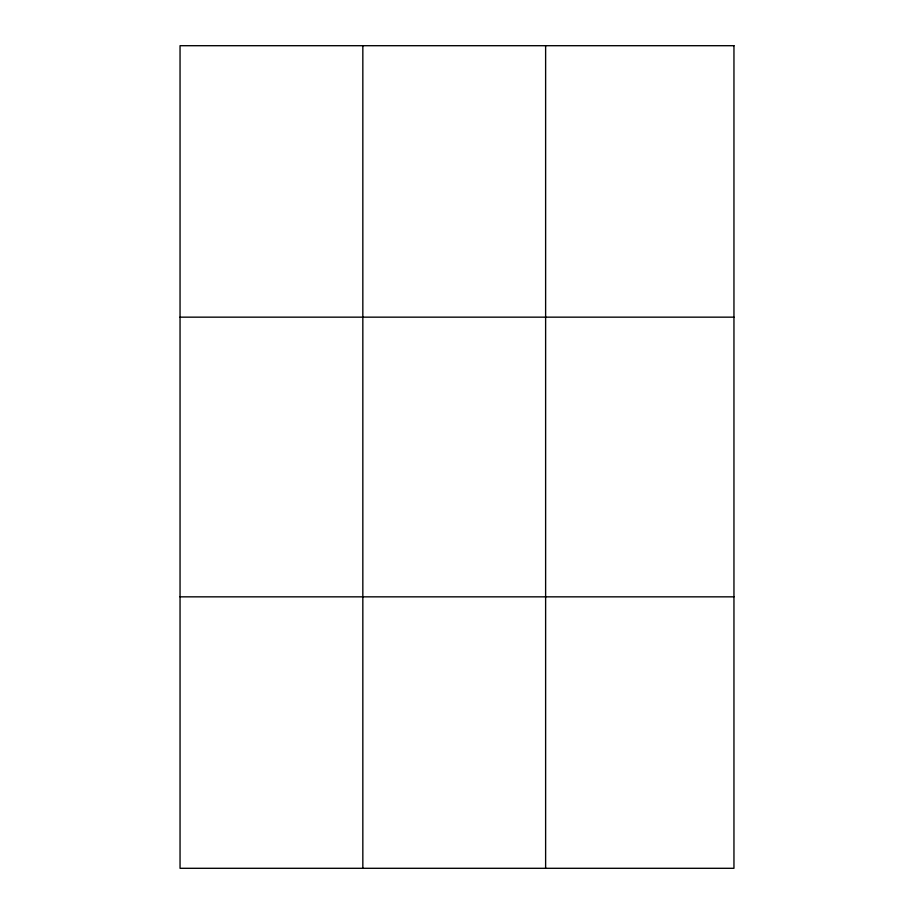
<?xml version="1.0" encoding="UTF-8"?>
<svg xmlns="http://www.w3.org/2000/svg" width="914" height="914" viewBox="0 0 914 914"><rect width="100%" height="100%" fill="white"/><g stroke="black" fill="none" stroke-linecap="round" stroke-linejoin="round"><path stroke-width="1.37" d="M362.835 868.3L362.835 45.7M545.624 868.3L545.624 45.7M180.047 317.158L733.953 317.158M180.047 596.842L733.953 596.842M733.953 45.7L733.953 868.3L180.047 868.3L180.047 45.7L733.953 45.7"/></g></svg>
